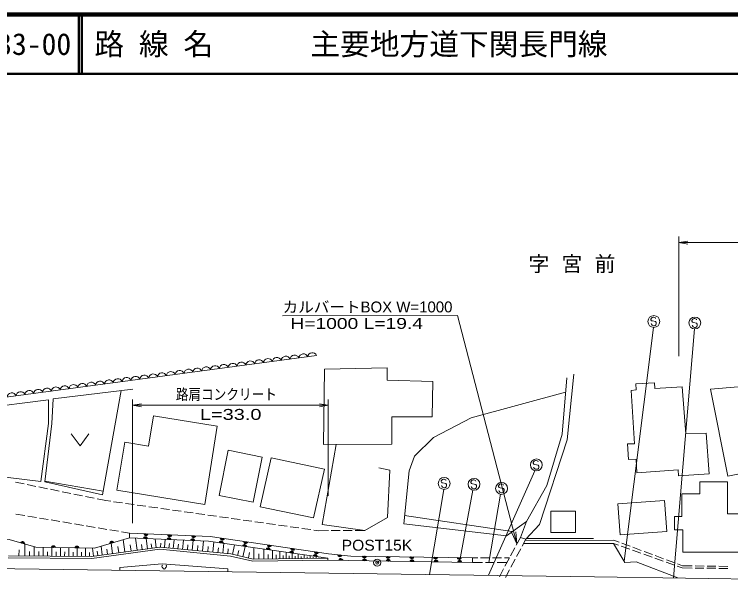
# Model space of a CAD drawing. Units: millimetres, scale not verified. Extents: x 40000 to 680000, y 20000 to 380000.
# Drawn here: x 166908 to 287454, y 285094 to 380000 of the extents above; entities that cross this region are included whole.
import ezdxf
from ezdxf.enums import TextEntityAlignment as Align

# ---------------------------------------------------------------- set-up
doc = ezdxf.new("R2010")
doc.units = ezdxf.units.MM
doc.header["$LTSCALE"] = 1000
doc.header["$PDMODE"] = 32
doc.header["$PDSIZE"] = 500
doc.layers.add('M-BMK-HTXT', color=7, linetype='Continuous')
doc.layers.add('M-TTL-TXT', color=7, linetype='Continuous')
for name, color, linetype, lineweight in [('M-STR-HTXT', 7, 'Continuous', 13), ('M-STR-STRC', 7, 'Continuous', 13), ('M-TTL', 2, 'Continuous', 140), ('M-TTL-LINE', 7, 'Continuous', 50), ('M-WORK', 1, 'Continuous', 13)]:
    doc.layers.add(name, color=color, linetype=linetype, lineweight=lineweight)
doc.styles.add('ＭＳ ゴシック', font='')
doc.styles.add('ＭＳ Ｐゴシック', font='')
doc.styles.get('ＭＳ ゴシック').set_extended_font_data('MS Gothic')
doc.styles.get('ＭＳ Ｐゴシック').set_extended_font_data('MS PGothic')

# ---------------------------------------------------------------- blocks, each defined once
blk = doc.blocks.new('open_arrow')
at = {"color": 0, "linetype": 'Continuous', "lineweight": -2}
blk.add_lwpolyline([(7.5, 1.25), (0, 0), (7.5, -1.25)], dxfattribs=at)

msp = doc.modelspace()

# ---------------------------------------------------------------- linework, layer by layer
at = {"layer": 'M-STR-HTXT'}
for p, q in [((278744, 342610), (278744, 322517)), ((278744, 341610), (381943, 341610)), ((186802, 294437), (186802, 315252)), ((219745, 299041), (219745, 315252)), ((186802, 314252), (219745, 314252))]:
    msp.add_line(p, q, dxfattribs=at)
msp.add_lwpolyline([(251466, 290926), (241469, 329330), (212046, 329302)], dxfattribs=at)
at = {"layer": 'M-STR-STRC'}
for p, q in [((274112, 328918), (274004, 328763)), ((274004, 328763), (274004, 328648)), ((274004, 328648), (274115, 328480)), ((274115, 327881), (274061, 327985)), ((274229, 329028), (274112, 328918)), ((274115, 328480), (274274, 328428)), ((274389, 329085), (274229, 329028)), ((274274, 328428), (274828, 328315)), ((274506, 329085), (274389, 329085)), ((274659, 329033), (274506, 329085)), ((274778, 328974), (274659, 329033)), ((274828, 328869), (274778, 328974)), ((274828, 328315), (274931, 328156)), ((274933, 327926), (274884, 327769)), ((274931, 328156), (274933, 327926)), ((281014, 328670), (280906, 328515)), ((280906, 328515), (280906, 328400)), ((280906, 328400), (281016, 328231)), ((281131, 328780), (281014, 328670)), ((281016, 328231), (281176, 328179)), ((281291, 328836), (281131, 328780)), ((281176, 328179), (281729, 328067)), ((281408, 328836), (281291, 328836)), ((281561, 328784), (281408, 328836)), ((281680, 328726), (281561, 328784)), ((281729, 328620), (281680, 328726)), ((281729, 328067), (281833, 327907)), ((281833, 327907), (281835, 327678)), ((269516, 288026), (274463, 327347)), ((274222, 327717), (274115, 327881)), ((274335, 327659), (274222, 327717)), ((274490, 327605), (274335, 327659)), ((274612, 327605), (274490, 327605)), ((274774, 327656), (274612, 327605)), ((274884, 327769), (274774, 327656)), ((281388, 327097), (277816, 285223)), ((281016, 327633), (280962, 327736)), ((281124, 327469), (281016, 327633)), ((281237, 327410), (281124, 327469)), ((281392, 327356), (281237, 327410)), ((281513, 327356), (281392, 327356)), ((281675, 327408), (281513, 327356)), ((281786, 327520), (281675, 327408)), ((281835, 327678), (281786, 327520)), ((254345, 304796), (254237, 304641)), ((254237, 304641), (254237, 304526)), ((254237, 304526), (254348, 304358)), ((254348, 303759), (254294, 303863)), ((254462, 304906), (254345, 304796)), ((254348, 304358), (254507, 304306)), ((254622, 304963), (254462, 304906)), ((254507, 304306), (255061, 304193)), ((254739, 304963), (254622, 304963)), ((254892, 304911), (254739, 304963)), ((255011, 304852), (254892, 304911)), ((255061, 304747), (255011, 304852)), ((255061, 304193), (255164, 304034)), ((255166, 303804), (255117, 303647)), ((255164, 304034), (255166, 303804)), ((246715, 285658), (254517, 303253)), ((254456, 303595), (254348, 303759)), ((254568, 303537), (254456, 303595)), ((254723, 303483), (254568, 303537)), ((254845, 303483), (254723, 303483)), ((255007, 303534), (254845, 303483)), ((255117, 303647), (255007, 303534)), ((238830, 301677), (238722, 301521)), ((238722, 301521), (238722, 301407)), ((238722, 301407), (238832, 301238)), ((238947, 301787), (238830, 301677)), ((239107, 301843), (238947, 301787)), ((239224, 301843), (239107, 301843)), ((239377, 301791), (239224, 301843)), ((239496, 301733), (239377, 301791)), ((239545, 301627), (239496, 301733)), ((243855, 301539), (243747, 301383)), ((243747, 301383), (243747, 301269)), ((243972, 301649), (243855, 301539)), ((244131, 301705), (243972, 301649)), ((244248, 301705), (244131, 301705)), ((244401, 301653), (244248, 301705)), ((244520, 301595), (244401, 301653)), ((244570, 301489), (244520, 301595)), ((238832, 300640), (238778, 300743)), ((238832, 301238), (238992, 301186)), ((238940, 300476), (238832, 300640)), ((239053, 300417), (238940, 300476)), ((238992, 301186), (239545, 301074)), ((239208, 300363), (239053, 300417)), ((239329, 300363), (239208, 300363)), ((239491, 300415), (239329, 300363)), ((239602, 300527), (239491, 300415)), ((239545, 301074), (239649, 300914)), ((239651, 300685), (239602, 300527)), ((239649, 300914), (239651, 300685)), ((243747, 301269), (243857, 301100)), ((243857, 300502), (243803, 300605)), ((243857, 301100), (244017, 301048)), ((243965, 300338), (243857, 300502)), ((244077, 300279), (243965, 300338)), ((244017, 301048), (244570, 300936)), ((244232, 300225), (244077, 300279)), ((244354, 300225), (244232, 300225)), ((244516, 300277), (244354, 300225)), ((244626, 300389), (244516, 300277)), ((244570, 300936), (244673, 300776)), ((244676, 300547), (244626, 300389)), ((244673, 300776), (244676, 300547)), ((248493, 300848), (248385, 300693)), ((248385, 300693), (248385, 300578)), ((248385, 300578), (248495, 300410)), ((248610, 300959), (248493, 300848)), ((248495, 300410), (248655, 300358)), ((248769, 301015), (248610, 300959)), ((248655, 300358), (249208, 300246)), ((248886, 301015), (248769, 301015)), ((249039, 300963), (248886, 301015)), ((249158, 300905), (249039, 300963)), ((249208, 300799), (249158, 300905)), ((249208, 300246), (249311, 300086)), ((236770, 285794), (239177, 300106)), ((244088, 299982), (241827, 287858)), ((246767, 287829), (248717, 299293)), ((248495, 299812), (248441, 299915)), ((248603, 299647), (248495, 299812)), ((248715, 299589), (248603, 299647)), ((248870, 299535), (248715, 299589)), ((248992, 299535), (248870, 299535)), ((249154, 299587), (248992, 299535)), ((249264, 299699), (249154, 299587)), ((249314, 299857), (249264, 299699)), ((249311, 300086), (249314, 299857))]:
    msp.add_line(p, q, dxfattribs=at)
for centre in [(274525, 328345), (281427, 328096), (254758, 304223), (239243, 301103), (244267, 300965), (248905, 300275)]:
    msp.add_circle(centre, 1000, dxfattribs=at)
at = {"layer": 'M-TTL'}
msp.add_line((680000, 380000), (40000, 380000), dxfattribs=at)
at = {"layer": 'M-TTL-LINE'}
for p, q in [((177750, 380000), (177750, 370000)), ((178250, 380000), (178250, 370000)), ((40000, 370000), (680000, 370000))]:
    msp.add_line(p, q, dxfattribs=at)
at = {"layer": 'M-WORK'}
for p, q in [((176471, 309461), (177971, 307461)), ((177971, 307461), (179471, 309461)), ((181835, 299784), (172057, 301475)), ((168584, 301019), (167114, 301319)), ((170544, 300619), (169074, 300919)), ((172503, 300219), (171033, 300519)), ((174463, 299818), (172993, 300118)), ((176422, 299418), (174953, 299718)), ((178382, 299018), (176912, 299318)), ((180341, 298617), (178872, 298918)), ((182321, 298213), (180831, 298517)), ((183123, 298100), (182321, 298213)), ((185103, 297820), (183618, 298030)), ((187084, 297540), (185598, 297750)), ((189064, 297260), (187579, 297470)), ((191044, 296981), (189559, 297190)), ((193025, 296701), (191539, 296911)), ((195005, 296421), (193520, 296631)), ((168665, 295707), (167186, 295955)), ((170638, 295376), (169158, 295624)), ((196985, 296141), (195500, 296351)), ((198966, 295862), (197480, 296071)), ((200946, 295582), (199461, 295792)), ((202926, 295302), (201441, 295512)), ((232568, 295714), (250705, 293006)), ((172610, 295045), (171131, 295293)), ((174583, 294714), (173103, 294962)), ((176555, 294383), (175076, 294631)), ((178528, 294052), (177048, 294300)), ((204907, 295022), (203421, 295232)), ((206887, 294743), (205402, 294953)), ((208867, 294463), (207382, 294673)), ((210848, 294183), (209362, 294393)), ((180500, 293721), (179021, 293969)), ((182472, 293390), (180993, 293638)), ((184445, 293059), (182966, 293308)), ((186300, 292748), (184938, 292977)), ((212828, 293903), (211343, 294113)), ((214808, 293624), (213323, 293834)), ((216789, 293344), (215303, 293554)), ((218086, 293161), (217284, 293274)), ((219752, 293169), (218086, 293161)), ((221752, 293178), (220252, 293171)), ((223752, 293188), (222252, 293181)), ((225918, 293198), (224252, 293190)), ((186300, 292748), (186282, 291969)), ((187570, 289871), (187293, 291926)), ((189313, 290107), (189078, 291850)), ((190792, 290306), (190592, 291785)), ((251351, 290712), (252060, 292041)), ((253129, 291871), (264391, 291836)), ((168693, 288908), (168704, 290913)), ((181710, 289080), (181512, 290549)), ((183452, 289315), (183217, 291057)), ((185516, 289594), (185237, 291658)), ((186543, 289732), (186404, 290760)), ((188442, 289989), (188324, 290860)), ((190053, 290206), (189953, 290946)), ((191487, 290382), (191554, 291080)), ((192185, 290315), (192319, 291711)), ((192922, 290245), (192993, 290982)), ((193659, 290174), (193801, 291648)), ((194438, 290099), (194512, 290878)), ((195216, 290024), (195366, 291581)), ((196038, 289946), (196117, 290768)), ((196860, 289867), (197018, 291511)), ((197729, 289783), (197812, 290652)), ((198597, 289700), (198763, 291436)), ((200335, 289533), (200501, 291271)), ((201999, 289374), (202158, 291037)), ((203622, 289184), (203982, 290780)), ((205361, 288792), (205753, 290531)), ((252985, 291714), (252372, 290569)), ((252596, 290986), (267742, 291022)), ((252890, 291537), (267807, 291572)), ((267742, 291022), (268575, 290726)), ((267807, 291572), (268667, 291251)), ((269046, 290558), (270459, 290055)), ((269136, 291076), (270541, 290551)), ((167690, 288914), (167696, 289916)), ((169479, 288903), (169483, 289689)), ((170265, 288899), (170274, 290471)), ((171007, 288894), (171011, 289636)), ((171749, 288890), (171758, 290374)), ((172482, 288886), (172486, 289618)), ((173214, 288881), (173223, 290347)), ((173938, 288877), (173942, 289600)), ((174661, 288873), (174670, 290320)), ((175376, 288869), (175380, 289583)), ((176090, 288864), (176099, 290293)), ((176796, 288860), (176800, 289565)), ((177501, 288856), (177509, 290267)), ((178197, 288852), (178201, 289548)), ((178894, 288848), (178902, 290241)), ((179569, 288844), (179573, 289519)), ((180241, 288881), (180060, 290219)), ((180976, 288981), (180876, 289715)), ((182581, 289197), (182463, 290068)), ((184484, 289454), (184344, 290486)), ((199466, 289617), (199549, 290486)), ((201167, 289453), (201246, 290285)), ((202813, 289295), (202891, 290110)), ((204491, 288988), (204688, 289857)), ((206299, 288580), (206510, 289518)), ((207240, 288402), (207214, 290325)), ((208905, 288424), (208883, 290089)), ((210347, 288444), (210328, 289886)), ((211596, 288460), (211580, 289709)), ((212678, 288475), (212664, 289556)), ((213678, 288488), (213666, 289415)), ((250410, 288947), (251116, 290271)), ((252137, 290128), (251429, 288805)), ((270930, 289887), (272343, 289384)), ((271009, 290376), (272414, 289852)), ((272883, 289677), (274288, 289152)), ((208072, 288413), (208061, 289246)), ((209626, 288434), (209617, 289155)), ((210972, 288452), (210964, 289076)), ((212137, 288467), (212130, 289008)), ((213178, 288481), (213172, 288945)), ((214178, 288494), (214173, 288881)), ((214678, 288501), (214668, 289274)), ((215178, 288508), (215174, 288817)), ((215678, 288514), (215670, 289133)), ((216178, 288521), (216175, 288753)), ((216678, 288528), (216672, 288991)), ((217178, 288534), (217176, 288689)), ((217678, 288541), (217674, 288850)), ((218178, 288548), (218177, 288625)), ((218678, 288554), (218676, 288709)), ((219678, 288568), (219682, 288218)), ((244024, 287822), (219682, 288218)), ((219800, 289287), (223550, 288897)), ((223550, 288897), (244033, 288588)), ((244024, 287822), (244033, 288588)), ((244033, 288588), (244880, 288590)), ((245380, 288592), (246880, 288595)), ((247380, 288596), (248880, 288600)), ((249380, 288601), (250226, 288603)), ((249468, 287182), (250174, 288506)), ((251193, 288364), (250486, 287042)), ((272814, 289216), (274227, 288713)), ((274698, 288545), (276111, 288042)), ((274756, 288977), (276162, 288452)), ((276630, 288277), (278035, 287752)), ((244024, 287822), (245670, 287826)), ((246170, 287828), (247670, 287831)), ((248170, 287833), (249817, 287837)), ((276582, 287874), (277995, 287371)), ((278466, 287203), (279298, 286907)), ((278504, 287577), (279364, 287256)), ((279298, 286907), (280958, 286885)), ((279364, 287256), (280981, 287235)), ((281481, 287229), (282981, 287210)), ((283481, 287203), (284981, 287184)), ((285481, 287178), (286981, 287158)), ((248527, 285418), (249233, 286741)), ((250250, 286601), (249543, 285278)), ((281457, 286879), (282957, 286860)), ((283457, 286853), (284957, 286834)), ((285457, 286828), (286957, 286809))]:
    msp.add_line(p, q, dxfattribs=at)
for points in [[(217769, 322601), (137446, 311865), (120507, 307521), (105645, 309315)], [(252060, 292041), (252985, 291714), (255291, 294217), (259948, 308419), (261034, 319493)], [(259893, 318892), (259071, 309419), (256506, 300775), (253101, 294717), (252060, 292041)], [(186852, 316982), (173434, 315353), (173241, 311185), (172045, 301375), (181726, 299185), (184915, 316747)], [(232426, 294314), (233328, 303213), (234230, 305698), (237460, 308826), (243791, 312139), (259656, 316483)], [(171389, 301463), (172632, 311182), (172632, 315194), (138106, 310770)], [(137779, 311909), (139684, 305283), (171389, 301463)], [(221083, 307649), (218691, 294180), (225918, 293198), (229685, 295358), (230126, 303321), (228249, 303726)], [(292221, 289559), (279387, 289546), (279383, 293313), (278025, 293312), (278023, 295521), (279240, 295522), (279236, 299350), (282259, 299353), (282257, 301362), (286920, 301366), (286925, 296000), (292215, 296005)], [(186282, 291969), (180382, 290213), (170535, 290397), (166026, 291667), (147009, 292702), (103656, 295122)], [(253101, 294717), (249730, 292309), (232426, 294314)], [(219678, 288568), (199573, 291402), (186282, 291969)], [(186300, 292748), (199846, 292158), (219800, 289287)], [(278586, 285212), (271536, 287908), (269640, 287816), (267742, 291022)], [(219682, 288218), (207061, 288050), (203307, 288896), (191417, 290037), (179969, 288491), (165899, 288574)], [(219678, 288568), (207098, 288400), (203362, 289243), (191410, 290390), (179947, 288842), (165901, 288924)], [(565251, 267269), (565012, 267395), (555550, 270127), (544601, 272986), (535994, 274969), (527014, 276681), (517426, 278292), (505211, 279747), (493257, 280795), (482181, 281407), (473553, 281781), (466971, 281971), (442040, 282404), (414183, 283068), (390225, 283590), (377570, 283764), (365482, 283891), (331475, 284439), (295139, 284972), (264524, 285415), (162903, 286802), (61511, 288100)], [(184636, 286506), (184636, 286957), (191783, 287601), (202827, 286772), (202827, 286257)]]:
    msp.add_lwpolyline(points, dxfattribs=at)
for points in [[(219092, 320320), (218953, 307638), (230413, 307699), (230425, 312312), (237199, 312325), (237346, 318263), (229628, 318460), (229628, 320533)], [(270709, 316734), (271282, 307777), (270071, 307777), (270234, 305160), (271542, 305179), (271679, 302872), (278629, 303415), (278670, 302392), (283815, 302752), (283350, 309559), (279890, 309469), (279286, 317348), (274685, 317078), (274648, 318048), (271470, 317851), (271532, 316849)], [(284042, 316945), (286996, 302313), (299088, 304770), (294023, 317776)], [(198943, 297582), (184182, 299960), (185481, 308024), (189507, 307376), (190330, 312489), (201065, 310760)], [(201365, 299088), (202886, 306684), (208625, 305534), (207103, 297939)], [(208257, 297187), (210153, 305395), (219125, 303486), (217241, 295336)], [(268457, 297690), (276329, 298258), (276707, 293018), (268836, 292450)], [(257200, 296445), (261323, 296445), (261323, 292838), (257200, 292838)]]:
    msp.add_lwpolyline(points, close=True, dxfattribs=at)
msp.add_circle((227973, 287791), 600, dxfattribs=at)
for centre, radius, start, end in [((217048, 322334), 769, 20.31943, 174.90698), ((208123, 321141), 769, 20.31943, 174.90698), ((209610, 321340), 769, 20.31943, 174.90698), ((211098, 321539), 769, 20.31943, 174.90698), ((212585, 321738), 769, 20.31943, 174.90698), ((214073, 321936), 769, 20.31943, 174.90698), ((215560, 322135), 769, 20.31943, 174.90698), ((199198, 319948), 769, 20.31943, 174.90698), ((200686, 320147), 769, 20.31943, 174.90698), ((202173, 320346), 769, 20.31943, 174.90698), ((203661, 320545), 769, 20.31943, 174.90698), ((205148, 320744), 769, 20.31943, 174.90698), ((206636, 320942), 769, 20.31943, 174.90698), ((190273, 318755), 769, 20.31943, 174.90698), ((191761, 318954), 769, 20.31943, 174.90698), ((193248, 319153), 769, 20.31943, 174.90698), ((194736, 319352), 769, 20.31943, 174.90698), ((196223, 319551), 769, 20.31943, 174.90698), ((197711, 319749), 769, 20.31943, 174.90698), ((181349, 317562), 769, 20.31943, 174.90698), ((182836, 317761), 769, 20.31943, 174.90698), ((184324, 317960), 769, 20.31943, 174.90698), ((185811, 318159), 769, 20.31943, 174.90698), ((187298, 318358), 769, 20.31943, 174.90698), ((188786, 318556), 769, 20.31943, 174.90698), ((172424, 316369), 769, 20.31943, 174.90698), ((173911, 316568), 769, 20.31943, 174.90698), ((175399, 316767), 769, 20.31943, 174.90698), ((176886, 316966), 769, 20.31943, 174.90698), ((178374, 317165), 769, 20.31943, 174.90698), ((179861, 317364), 769, 20.31943, 174.90698), ((166474, 315574), 769, 20.31943, 174.90698), ((167961, 315773), 769, 20.31943, 174.90698), ((169449, 315972), 769, 20.31943, 174.90698), ((170936, 316171), 769, 20.31943, 174.90698), ((188929, 291802), 354, 6.35524, 168.76042), ((188929, 291802), 283, 8.57928, 166.53638), ((188929, 291802), 212, 12.32561, 162.79006), ((189079, 292681), 354, 186.30255, 348.70773), ((189079, 292681), 283, 188.52659, 346.48369), ((188929, 291802), 142, 20.03734, 155.07833), ((188929, 291802), 100, 30.355, 144.76066), ((189079, 292681), 212, 192.27291, 342.73736), ((189079, 292681), 142, 199.98464, 335.02563), ((189079, 292681), 100, 210.30231, 324.70797), ((192925, 291631), 354, 6.35524, 168.76042), ((192925, 291631), 283, 8.57928, 166.53638), ((192925, 291631), 212, 12.32561, 162.79006), ((193075, 292507), 354, 186.30255, 348.70773), ((193075, 292507), 283, 188.52659, 346.48369), ((192925, 291631), 142, 20.03734, 155.07833), ((192925, 291631), 100, 30.355, 144.76066), ((193075, 292507), 212, 192.27291, 342.73736), ((193075, 292507), 142, 199.98464, 335.02563), ((193075, 292507), 100, 210.30231, 324.70797), ((196922, 291461), 354, 6.35524, 168.76042), ((196922, 291461), 283, 8.57928, 166.53638), ((197072, 292333), 354, 186.30255, 348.70773), ((197072, 292333), 283, 188.52659, 346.48369), ((197072, 292333), 212, 192.27291, 342.73736), ((197072, 292333), 142, 199.98464, 335.02563), ((197072, 292333), 100, 210.30231, 324.70797), ((201912, 291915), 354, 180.60936, 343.01454), ((201912, 291915), 283, 182.8334, 340.7905), ((201912, 291915), 212, 186.57973, 337.04417), ((201912, 291915), 142, 194.29146, 329.33244), ((201912, 291915), 100, 204.60912, 319.01478), ((168266, 290980), 354, 353.06846, 155.47364), ((168266, 290980), 283, 355.2925, 153.2496), ((168266, 290980), 212, 359.03882, 149.50327), ((168266, 290980), 142, 6.75055, 141.79154), ((168266, 290980), 100, 17.06822, 131.47388), ((173458, 290288), 354, 7.72659, 170.13176), ((173458, 290288), 283, 9.95063, 167.90773), ((177457, 290213), 354, 7.72659, 170.13176), ((183347, 291039), 354, 25.36757, 187.77275), ((183347, 291039), 283, 27.59161, 185.54871), ((183347, 291039), 212, 31.33794, 181.80239), ((183347, 291039), 142, 39.04967, 174.09066), ((183347, 291039), 100, 49.36733, 163.773), ((196922, 291461), 212, 12.32561, 162.79006), ((196922, 291461), 142, 20.03734, 155.07833), ((196922, 291461), 100, 30.355, 144.76066), ((201696, 291048), 354, 0.77308, 163.17825), ((201696, 291048), 283, 2.99711, 160.95422), ((201696, 291048), 212, 6.74344, 157.20789), ((201696, 291048), 142, 14.45517, 149.49616), ((201696, 291048), 100, 24.77283, 139.1785), ((205657, 290490), 354, 0.77308, 163.17825), ((205657, 290490), 283, 2.99711, 160.95422), ((205657, 290490), 212, 6.74344, 157.20789), ((205871, 291346), 354, 180.60936, 343.01454), ((205657, 290490), 142, 14.45517, 149.49616), ((205657, 290490), 100, 24.77283, 139.1785), ((205871, 291346), 283, 182.8334, 340.7905), ((205871, 291346), 212, 186.57973, 337.04417), ((205871, 291346), 142, 194.29146, 329.33244), ((205871, 291346), 100, 204.60912, 319.01478), ((209831, 290776), 354, 180.60936, 343.01454), ((209831, 290776), 283, 182.8334, 340.7905), ((209831, 290776), 212, 186.57973, 337.04417), ((209831, 290776), 142, 194.29146, 329.33244), ((209831, 290776), 100, 204.60912, 319.01478), ((173458, 290288), 212, 13.69695, 164.1614), ((173458, 290288), 142, 21.40868, 156.44967), ((173458, 290288), 100, 31.72634, 146.13201), ((177457, 290213), 283, 9.95063, 167.90773), ((177457, 290213), 212, 13.69695, 164.1614), ((177457, 290213), 142, 21.40868, 156.44967), ((177457, 290213), 100, 31.72634, 146.13201), ((209618, 289931), 354, 0.77308, 163.17825), ((209618, 289931), 283, 2.99711, 160.95422), ((209618, 289931), 212, 6.74344, 157.20789), ((209618, 289931), 142, 14.45517, 149.49616), ((209618, 289931), 100, 24.77283, 139.1785), ((213579, 289373), 354, 0.77308, 163.17825), ((213579, 289373), 283, 2.99711, 160.95422), ((213579, 289373), 212, 6.74344, 157.20789), ((213790, 290206), 354, 180.60936, 343.01454), ((213579, 289373), 142, 14.45517, 149.49616), ((213579, 289373), 100, 24.77283, 139.1785), ((213790, 290206), 283, 182.8334, 340.7905), ((213790, 290206), 212, 186.57973, 337.04417), ((213790, 290206), 142, 194.29146, 329.33244), ((213790, 290206), 100, 204.60912, 319.01478), ((217749, 289637), 354, 180.60936, 343.01454), ((217749, 289637), 283, 182.8334, 340.7905), ((217749, 289637), 212, 186.57973, 337.04417), ((217749, 289637), 142, 194.29146, 329.33244), ((217749, 289637), 100, 204.60912, 319.01478), ((217539, 288814), 354, 0.77308, 163.17825), ((217539, 288814), 283, 2.99711, 160.95422), ((217539, 288814), 212, 6.74344, 157.20789), ((217539, 288814), 142, 14.45517, 149.49616), ((217539, 288814), 100, 24.77283, 139.1785), ((221681, 289146), 354, 182.86709, 345.27227), ((221681, 289146), 283, 185.09113, 343.04823), ((221681, 289146), 212, 188.83746, 339.3019), ((221853, 288128), 354, 7.86716, 170.27234), ((221681, 289146), 142, 196.54919, 331.59017), ((221853, 288128), 283, 10.0912, 168.0483), ((221681, 289146), 100, 206.86685, 321.27251), ((221853, 288128), 212, 13.83753, 164.30197), ((221853, 288128), 142, 21.54926, 156.59024), ((221853, 288128), 100, 31.86692, 146.27258), ((225793, 288918), 354, 187.93293, 350.33811), ((225853, 288063), 354, 7.86716, 170.27234), ((225793, 288918), 283, 190.15697, 348.11407), ((225853, 288063), 283, 10.0912, 168.0483), ((225793, 288918), 212, 193.9033, 344.36775), ((225853, 288063), 212, 13.83753, 164.30197), ((225793, 288918), 142, 201.61503, 336.65602), ((225793, 288918), 100, 211.93269, 326.33836), ((225853, 288063), 142, 21.54926, 156.59024), ((225853, 288063), 100, 31.86692, 146.27258), ((229793, 288857), 354, 187.93293, 350.33811), ((229852, 287998), 354, 7.86716, 170.27234), ((229793, 288857), 283, 190.15697, 348.11407), ((229852, 287998), 283, 10.0912, 168.0483), ((229793, 288857), 212, 193.9033, 344.36775), ((229852, 287998), 212, 13.83753, 164.30197), ((229793, 288857), 142, 201.61503, 336.65602), ((229793, 288857), 100, 211.93269, 326.33836), ((229852, 287998), 142, 21.54926, 156.59024), ((233792, 288797), 354, 187.93293, 350.33811), ((233852, 287933), 354, 7.86716, 170.27234), ((233792, 288797), 283, 190.15697, 348.11407), ((233852, 287933), 283, 10.0912, 168.0483), ((233792, 288797), 212, 193.9033, 344.36775), ((233852, 287933), 212, 13.83753, 164.30197), ((233792, 288797), 142, 201.61503, 336.65602), ((233792, 288797), 100, 211.93269, 326.33836), ((237792, 288737), 354, 187.93293, 350.33811), ((237851, 287869), 354, 7.86716, 170.27234), ((237792, 288737), 283, 190.15697, 348.11407), ((237851, 287869), 283, 10.0912, 168.0483), ((237792, 288737), 212, 193.9033, 344.36775), ((237792, 288737), 142, 201.61503, 336.65602), ((237792, 288737), 100, 211.93269, 326.33836), ((241791, 288676), 354, 187.93293, 350.33811), ((241851, 287804), 354, 7.86716, 170.27234), ((241791, 288676), 283, 190.15697, 348.11407), ((241791, 288676), 212, 193.9033, 344.36775), ((241791, 288676), 142, 201.61503, 336.65602), ((241791, 288676), 100, 211.93269, 326.33836), ((191966, 287162), 240, 113.44836, 257.2818), ((192127, 286915), 214, 176.52859, 3.47141), ((192288, 287162), 240, 282.7182, 66.55164), ((229852, 287998), 100, 31.86692, 146.27258), ((233852, 287933), 142, 21.54926, 156.59024), ((233852, 287933), 100, 31.86692, 146.27258), ((237851, 287869), 212, 13.83753, 164.30197), ((237851, 287869), 142, 21.54926, 156.59024), ((237851, 287869), 100, 31.86692, 146.27258), ((241851, 287804), 283, 10.0912, 168.0483), ((241851, 287804), 212, 13.83753, 164.30197), ((241851, 287804), 142, 21.54926, 156.59024), ((241851, 287804), 100, 31.86692, 146.27258)]:
    msp.add_arc(centre, radius, start, end, dxfattribs=at)
msp.add_point((227973, 287791), dxfattribs=at)

# ---------------------------------------------------------------- block references
at = {"layer": 'M-STR-HTXT', "xscale": 200, "yscale": 200}
for p in [(278744, 341610), (186802, 314252)]:
    msp.add_blockref('open_arrow', p, dxfattribs=at)
at = {"layer": 'M-STR-HTXT'}
for p, xscale, yscale, rotation in [((219745, 314252), 200, 200, 180), ((251466, 290926), 267, 267, 104.6)]:
    msp.add_blockref('open_arrow', p, dxfattribs=dict(at, xscale=xscale, yscale=yscale, rotation=rotation))

# ---------------------------------------------------------------- texts
at = {"layer": 'M-BMK-HTXT', "insert": (261780, 336473), "char_height": 2566, "attachment_point": 8, "style": 'ＭＳ Ｐゴシック'}
msp.add_mtext('\\T1.59;字宮前', dxfattribs=at)
at = {"layer": 'M-STR-HTXT', "style": 'ＭＳ Ｐゴシック'}
for s, width, p in [('カルバートBOX W=1000', 1.05, (212046, 329302)), ('H=1000 L=19.4', 1.35, (213357, 326531))]:
    msp.add_text(s, height=1833, rotation=0.056, dxfattribs=dict(at, width=width)).set_placement(p, align=Align.BOTTOM_LEFT)
for s, width, p in [('路肩コンクリート', 0.85, (202581, 314631)), ('L=33.0', 1.4, (203318, 311251))]:
    msp.add_text(s, height=1833, dxfattribs=dict(at, width=width)).set_placement(p, align=Align.BOTTOM_CENTER)
at = {"layer": 'M-TTL-TXT', "style": 'ＭＳ ゴシック'}
for s, p in [('路 線 名', (180380, 375000)), ('主要地方道下関長門線', (216734, 375000)), ('033-00', (161521, 375000))]:
    msp.add_text(s, height=3666, dxfattribs=at).set_placement(p, align=Align.MIDDLE_LEFT)
at = {"layer": 'M-WORK', "style": 'ＭＳ Ｐゴシック', "width": 1.1}
msp.add_text('POST15K', height=1833, dxfattribs=at).set_placement((227928, 289253), align=Align.BOTTOM_CENTER)

doc.saveas('drawing.dxf')
